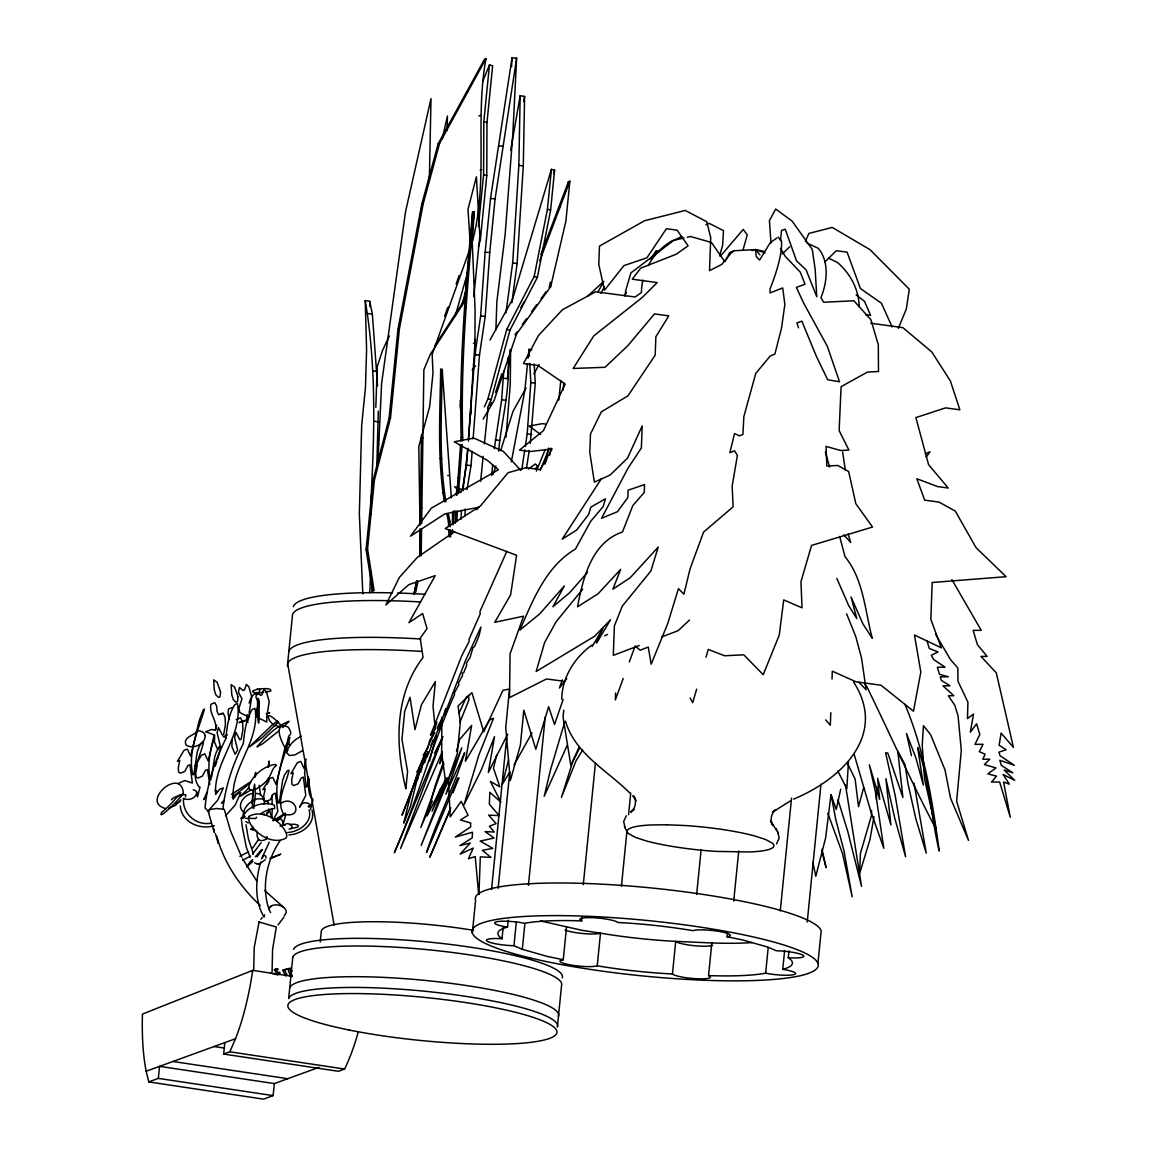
<?xml version="1.0" encoding="UTF-8"?>
<svg xmlns="http://www.w3.org/2000/svg" width="1157" height="1157" viewBox="0 0 1157 1157"><rect width="100%" height="100%" fill="white"/><g stroke="black" fill="none" stroke-linecap="round" stroke-linejoin="round"><path stroke-width="1.5" d="M370.804 514.475L370.818 507.359M478.405 226.555L483.597 174.649L483.8 121.673L489.469 64.908L492.651 65.775L486.981 122.541L486.779 175.517L480.343 239.947L478.405 246.759M441.873 717.181L441.656 753.005L446.125 785.516L457.246 753.742L460.327 722.272L458.027 706.045L471.897 692.667L483.756 731.817L502.948 690.295L509.514 689.066L505.754 727.536L510.309 780.613L520.39 745.122L523.817 710.152L535.807 749.244L548.635 706.681L554.536 724.499L563.155 699.392M468.44 441.135L474.934 343.441L475.093 310.278L472.244 241.827L474.168 211.919L472.635 211.818C465.635 286.734 459.083 362.098 461.137 437.404L460.848 440.918M510.613 349.457L510.266 384.384L505.999 437.201M214.233 829.193L214.204 832.302L208.086 810.956L205.035 808.063C207.031 783.925 214.971 760.294 225.817 738.73C227.018 727.015 228.45 714.795 234.77 704.599L237.474 703.528C242.999 736.156 213.322 762.477 215.65 794.382L219.555 789.392L223.33 787.888L217.603 800.369L208.086 810.956L209.113 811.852M232.022 739.858L231.935 746.771L235.088 754.19L237.648 750.112L234.596 737.501L235.999 732.381L239.774 739.8L241.133 739.265L242.912 729.648L242.594 722.214L240.613 717.817L236.115 719.611M419.745 556.3L420.121 529.559M420.208 524.208L421.481 434.945M421.191 555.722L421.582 528.98M421.654 523.644L423.852 369.85L430.259 354.447L465.23 300.545M452.228 533.276L452.3 529.704M452.401 524.338L452.647 511.842M505.985 312.838L512.667 262.885L518.857 165.321L520.158 95.742L524.598 96.407L523.282 165.986L517.107 263.55L511.857 302.801M429.334 179.668L431.011 98.591L405.485 211.991L381.593 383.603L378.006 461.759M447.123 130.437L447.426 116.033L442.321 138.71M444.389 501.748C437.158 458.071 440.079 413.382 440.672 369.3L442.205 369.401L451.346 498.031M445.922 501.849C438.691 458.172 441.598 413.483 442.205 369.401M615.567 693L615.336 699.898L623.218 678.45M375.837 407.293L377.225 366.74L382.519 350.426L389.388 335.935M495.905 329.745L496.859 301.717L505.146 234.524L512.869 133.402L516.615 58.154L512.03 57.85L490.51 198.512L485.145 252.212L480.632 316.078L474.905 354.794L468.513 438.532M478.926 894.419L480.329 856.86L490.915 857.38L482.339 850.352L492.781 848.356L480.184 841.11L494.039 838.001L485.087 831.594L494.256 832.042L489.411 826.243L496.078 823.625L488.63 815.121L499.202 815.642L489.353 804.231L489.801 792.299L500.909 802.148M830.798 712.669L830.336 725.208L825.679 719.943M832.028 679.058L832.317 671.176L855.992 681.806L880.969 685.219L913.48 711.208L920.813 672.015L914.478 635.034L941.306 647.804L930.835 619.284L932.18 582.492L1006.113 576.692L976.016 547.637L955.292 511.09L938.934 502.08L924.66 500.128L916.85 478.738L937.532 486.562L948.234 488.023L928.579 464.651L915.881 417.59L945.602 407.871L959.876 409.824L950.403 381.015L931.862 352.046L902.879 327.633L870.758 323.237M871.597 810.493L871.395 815.786L860.389 853.591L859.637 873.477L869.948 839.606L874.012 816.784M876.399 799.27L876.847 787.093M370.833 502.022C374.478 434.989 376.575 367.015 365.222 300.589L369.69 301.283L372.38 314.241L377.558 385.903M376.792 466.806L378.31 411.111M369.777 592.76L370.674 571.384M372.033 592.08L372.279 586.715M462.381 441.019L462.67 437.505C460.602 362.199 467.168 286.849 474.168 211.919M511.582 66.802L512.03 57.85M265.994 858.089L266.023 857.453A2.198 1.591 -86.1 0 0 265.43 855.876L264.1 855.471A2.82 2.039 -86.1 0 0 262.827 856.484L262.393 857.684M455.149 523.354L455.872 511.09M456.827 495.312L460.573 444.433M456.784 521.706L457.405 511.192M458.461 493.663L462.106 444.534M848.457 761.942L846.837 788.799L837.856 771.054M467.992 448.251L462.93 490.611M471.159 234.914L471.492 229.824M472.635 211.818L471.926 223.026L473.444 223.127M460.934 519.305L461.513 510.324M464.883 515.979L465.345 508.921M473.097 438.836L479.49 355.112L485.217 316.382L489.744 252.515L495.095 198.816L516.615 58.154M525.321 446.255L527.216 433.846L530.832 382.548L529.747 363.312M530.296 443.377L535.272 383.213L534.187 363.978M462.395 489.31L466.473 465.259L467.688 449.22M466.98 489.613L471.058 465.562L472.143 451.317M255.422 776.593L255.639 772.341L254.815 777.244M625.142 296.235L625.59 291.043L630.883 272.907L673.793 240.323L681.806 236.462M452.3 533.666L452.618 530.123M453.081 524.801L454.311 510.613M563.734 710.181L563.054 717.166L570.835 765.457L579.469 748.348M211.514 777.518L214.696 756.852L216.547 751.573L219.367 747.292L221.059 746.627L217.299 759.802M222.882 809.379C225.297 786.485 232.947 764.039 243.303 743.532C244.503 731.817 245.935 719.596 252.255 709.4L254.959 708.33C260.484 740.972 230.807 767.279 233.135 799.183L237.04 794.194L240.815 792.704L235.088 805.171L225.572 815.757M358.077 1032.608A109.973 32.107 -81.5 0 1 344.569 1069.025L338.451 1071.295L223.663 1054.07L224.805 1042.631M305.694 762.362L304.624 773.107L306.243 787.136L307.256 786.731L308.268 776.607M320.214 942.058L321.27 931.472A109.337 17.485 5.7 0 1 473.517 930.344M485.998 58.645L439.631 143.222L423.216 203.69L399.396 328.819L390.516 417.807L374.434 479.981L367.55 549.025L374.101 590.547L372.655 591.126L366.089 549.589L372.988 480.56L389.07 418.386L397.95 329.398L421.755 204.268L438.17 143.801L484.537 59.224L485.998 58.645C474.544 120.039 489.107 183.934 471.579 244.286M434.642 346.03L464.752 299.62L467.949 267.571M468.31 264.013L469.192 255.119M461.137 394.956L460.067 405.572L461.065 412.702M473.777 296.554L479.851 235.695L476.395 176.804L467.992 209.374L470.378 245.819M480.632 481.428L483.134 456.364M484.378 443.84L488.095 408.204M491.638 475.585L492.708 464.839M494.314 448.728L501.661 399.715L503.729 371.195M498.58 451.187C501.588 420.034 510.382 389.316 508.024 357.773M507.417 378.209L510.28 349.544M527.534 363.66L524.844 390.516L511.336 461.86M528.069 358.28L528.966 349.327L531.916 349.776M472.331 933.048L475.585 900.421A173.94 27.811 5.7 0 1 638.375 886.739A173.94 27.811 5.7 0 1 821.195 930.792L817.941 963.419M484.421 406.845L487.965 398.746L506.752 329.398L534.187 276.509L547.435 209.229L551.412 169.341L554.593 170.209L550.616 210.097L537.383 277.362L509.933 330.266L491.147 399.613L487.618 407.698M491.537 889.502L506.723 737.298M568.073 185.236L568.42 181.779L569.866 181.201L565.889 221.088L550.674 286.719L516.499 334.069L494.126 400.452L483.134 419.123M498.146 888.316L509.76 771.921M784.62 950.461L782.739 969.349A19.279 3.081 5.7 0 1 793.572 974.715A19.279 3.081 5.7 0 1 765.645 973.167A110.855 17.731 5.7 0 1 708.561 975.582A19.279 3.081 5.7 0 1 697.324 978.779A19.279 3.081 5.7 0 1 672.448 973.992A110.855 17.731 5.7 0 1 597.229 965.791A19.279 3.081 5.7 0 1 570.502 964.938A19.279 3.081 5.7 0 1 563.257 959.732L547.391 956.449L522.313 949.318L513.968 945.717A19.279 3.081 5.7 0 1 487.401 941.321A19.279 3.081 5.7 0 1 502.022 938.732L503.223 926.714M558.845 400.047L560.798 380.436M502.022 938.732A110.855 17.731 5.7 0 1 507.533 927.119L508.227 920.249M563.097 390.213L563.806 383.068M513.968 945.717L516.369 921.681M528.416 885.307L545.222 716.978M522.313 949.318L524.888 923.561M563.257 959.732L566.511 927.104M583.287 884.729L595.436 762.955M507.533 927.119A19.279 3.081 5.7 0 1 496.7 921.753A19.279 3.081 5.7 0 1 524.627 923.3A110.855 17.731 5.7 0 1 581.711 920.9L582.058 917.458M597.229 965.791L600.497 933.164L582.376 930.387L540.623 920.972M621.439 886.276L626.978 830.755M628.584 814.644L630.724 793.152M672.448 973.992L675.702 941.364L711.815 942.955A110.855 17.731 5.7 0 0 752.166 942.565M696.659 894.477L701.113 849.701M708.561 975.582L711.815 942.955M782.739 969.349A110.855 17.731 5.7 0 0 788.25 957.736A19.279 3.081 5.7 0 0 802.871 955.147A19.279 3.081 5.7 0 0 776.304 950.75L767.959 947.149L742.881 940.019L727.015 936.736L727.363 933.309M733.712 901.129L738.73 850.988M765.645 973.167L768.219 947.409M780.281 910.964L791.533 798.156M788.25 957.736L788.944 950.88M807.224 922.028L820.978 784.142M561.723 699.19C562.042 677.337 574.74 657.248 592.268 644.839M291.535 976.233L252.674 970.39L142.456 1014.067A140.315 40.958 -81.5 0 0 146.172 1071.223L148.805 1081.925L158.321 1078.382L159.565 1066.349L274.354 1083.574L318.999 1067.347M268.583 766.701L269.089 761.002L268.164 767.265M148.805 1081.925L263.594 1099.15L273.11 1095.607L274.354 1083.574M780.44 240.439L781.496 230.489L785.213 229.158L796.537 260.904L806.111 269.856L816.77 296.77L815.15 269.191L812.257 249.377L792.039 221.03L775.682 209.041L769.419 220.669L771.01 243.028M253.282 789.783L252.067 803.623L252.53 801.309M309.338 778.835C308.5 785.661 307.444 794.57 313.026 799.689L310.51 809.452M521.821 469.308L524.786 449.813M526.522 468.195L529.212 450.478M264.027 814.875L264.186 813.863M506.737 747.176L507.258 743.922M257.346 831.767L257.013 835.788L258.72 839.823A70.447 20.566 -81.5 0 0 266.631 838.724M510.685 150.352L520.158 95.742M523.673 101.686L524.598 96.407M549.777 455.106L551.007 448.106M263.868 804.289C265.951 798.894 261.265 793.312 255.74 793.369M456.032 494.69L457.637 485.911M458.273 482.397L458.91 478.882M470.422 415.652L471.376 410.388M416.78 580.597L414.322 592.514L415.768 591.936L417.879 581.725M253.773 808.512L255.335 794.237L254.656 784.084L252.747 793.109L252.428 807.919M840.705 789.204L836.236 809.481L831.001 794.685L825.606 838.03L815.786 876.254L812.807 862.312M272.069 971.547L272.589 949.405L276.335 927.032L259.067 921.97L254.222 947.511L253.701 970.434M306.171 759.122L304.074 768.45L300.733 761.393L297.349 762.738L290.826 773.7L293.198 772.76L291.665 780.122L292.027 784.475L293.791 785.516L298.188 783.781L301.312 777.923L303.336 777.128L305.781 795.351L299.663 807.21C301.991 799.14 312.665 804.303 310.278 806.111C308.76 804.896 306.938 806.791 309.353 807.181M548.606 448.077L545.106 462.583M196.907 792.01C196.444 798.475 188.519 801.049 183.298 798.373M241.278 818.115L243.201 816.278L245.038 816.365L243.65 818.23L241.278 818.115L242.189 826.315L246.325 847.358L250.143 857.236M550.414 282.12L549.213 287.298L550.674 286.719M413.787 594.481L416.997 581.016M496.671 755.087L493.475 768.248L499.824 786.832L490.38 781.394L500.099 800.557M508.502 760.12L502.297 784.301L509.499 772.428M429.507 761.147L436.059 736.083L431.026 745.325M456.494 751.269L459.633 739.497L471.651 725.425L465.36 761.292L489.527 720.03L493.547 718.208L478.868 755.015L464 804.809L481.182 770.172L494.516 736.72L488.312 772.514L507.706 734.117M214.175 734.897L208.159 760.93L204.818 753.872L201.434 755.217L194.911 766.18L197.283 765.24L195.75 772.601L196.097 776.954L197.876 777.996L202.273 776.246L205.382 770.403L207.421 769.593L209.75 784.533M215.462 730.067L216.764 725.251M863.672 787.657L858.523 806.675L855.11 779.066L847.691 763.779M743.141 249.522L747.263 234.871L743.242 229.419L720.421 256.16M260.759 861.951C255.451 879.812 254.28 900.536 264.056 917.125L264.577 914.797M455.323 315.673L467.934 271.418M461.412 306.33L466.748 287.601M442.451 753.699L439.515 763.692L442.249 759.122M719.582 255.813L722.604 245.515L723.487 230.633L709.096 223.301L705.886 224.848M696.673 689.124L692.71 702.675L690.122 697.96M706.001 657.19L708.272 649.41L724.571 655.759L743.792 654.819L763.215 674.705L779.268 635.048L783.723 599.919L802.018 607.815L800.962 581.667L811.563 545.41L872.537 527.057L855.847 503.743L848.631 471.492L837.784 465.476L826.807 466.011L826.055 446.4L840.662 450.507L848.905 450.116L839.129 430.592L841.096 386.655L867.519 372.048L878.496 371.513L878.322 344.916L870.903 319.722L853.895 300.777L823.697 302.252L820.935 297.711A59.267 38.919 -55.3 0 0 818.173 248.249L806.892 243.057M564.688 722.084L550.53 769.795L544.195 796.291L567.248 745.253M551.412 169.341L512.464 299.475L490.018 339.984M553.596 173.579L554.593 170.209M493.142 474.5L495.832 465.967M500.663 450.623L512.999 411.386L526.045 387.971M214.464 737.457C209.851 751.009 207.074 765.413 210.328 779.616L211.341 779.211M215.231 766.252L216.778 761.422M495.543 392.512L501.863 373.798M443.536 761.87L435.234 785.632L427.049 815.96L446.255 778.054M442.769 736.835L400.524 848.515L442.278 751.688M444.606 316.136L447.629 307.704L449.075 307.126M456.147 283.928L459.184 275.424M470.364 247.67L432.168 354.389L432.993 372.988L429.637 406.743L418.791 446.544L419.991 525.307M562.374 679.868L559.381 688.025L566.756 678.696M629.292 661.949L635.164 645.982L640.197 650.248L648.267 647.052L651.174 664.176L667.748 623.507L678.45 588.638L683.903 594.192L690.093 568.767L703.586 532.061L733.09 506.867L732.179 486.07L737.385 455.41L734.493 450.825L729.879 452.647L734.536 433.557L739.453 435.842L742.91 434.482L743.864 416.563L755.767 373.393L770.244 355.966L774.857 354.129L781.51 328.169L784.851 304.421L782.711 287.934L770.027 292.952L770.041 288.845A59.079 14.274 -66.5 0 0 781.423 240.844M443.926 763.822L420.815 827.457L432.313 801.006M540.811 254.685L568.42 181.779M524.338 301.456L520.896 307.588M539.697 260.875L569.866 181.201M440.759 788.322L432.082 811.202L445.763 781.004M261.612 858.913L269.234 842.282M427.844 751.616L417.851 776.709L410.475 806.429L403.807 823.162C410.822 792.024 419.774 760.916 434.772 732.598M544.846 464.188L546.842 459.184M459.835 722.532L469.004 699.768L468.339 695.241M447.513 777.996L421.177 845.42L461.802 747.812L445.893 794.165L464.608 752.759C454.282 786.818 437.462 818.606 426.514 852.55L458.056 777.88L452.734 792.747L459.04 777.996M536.4 471.044L545.265 449.393M540.261 470.248L549.141 448.598M482.773 81.192L489.469 64.908M898.309 328.386L906.321 309.006L909.286 289.221L869.992 249.637L832.23 227.423L808.902 233.425L805.373 241.336M252.674 970.39A109.973 32.107 -81.5 0 1 235.536 1038.726L229.795 1051.8L223.663 1054.07M450.536 809.191L429.768 857.236L450.724 807.832M458.953 713.16L466.676 696.659M207.031 792.126L203.748 799.675L205.339 797.592M273.009 820.197L277.81 811.361L275.366 793.138L273.341 793.933L270.217 799.791L265.821 801.526L264.056 800.485L263.695 796.132L265.242 788.77L262.87 789.71L269.379 778.748L272.763 777.403L276.104 784.46L284.723 748.781L288.86 737.906L289.886 737.501C283.827 758.761 272.907 780.512 278.287 803.146L279.3 802.741L282.641 780.382L284.492 775.118L287.326 770.822L289.019 770.157C286.517 784.07 274.802 801.049 284.203 815.005L285.461 815.468L282.944 825.23L280.008 826.199M506.838 551.325L479.895 611.634L480.227 613.89L468.975 639.503L469.221 641.209L461.817 655.643L430.505 735.331L436.941 722.431L432.024 736.763L429.854 739.974L427.714 748.333L423.173 755.261L425.834 753.583L416.968 772.225L419.89 768.711L402.029 815.193L416.939 778.198L417.287 780.454L419.499 772.37L420.786 772.225L422.883 763.273L424.749 762.622L426.716 755.073L427.005 757.025L430.274 749.36L433.108 740.075L433.441 742.331L441.786 718.656L438.633 729.836L445.922 708.446L444.346 715.156L465.49 660.589L480.936 627.007L479.258 635.063L474.732 646.286L472.909 647.848L470.017 657.595L466.372 663.149L466.69 665.289L463.682 672.767L462.294 673.114L462.626 675.37L458.519 682.89L458.808 684.828L454.296 693.086L454.513 694.59C431.315 746.063 417.127 801.063 394.363 852.723L442.668 736.604M654.139 255.711L656.337 250.809L659.533 251.662M579.411 746.612L573.38 759.556L561.405 797.462L576.085 760.655L582.651 750.098M596.303 642.323L602.811 628.569L592.182 646.561M434.453 753.265L441.829 739.048M284.622 825.346C287.486 819.908 297.335 829.179 289.033 829.048M185.409 796.913L185.944 794.888L182.416 794.353M267.18 784.113L267.918 782.682M437.115 728.057L440.224 721.982M725.02 261.67L729.792 252.428L733.263 251.069M266.529 814.89L268.207 811.664M531.989 732.931L513.997 765.008M268.916 908.867C272.474 899.972 292.287 907.522 284.26 915.679M597.721 292.403L603.78 281.382L587.525 296.308M600.902 293.271L604.373 286.965M533.869 373.928L539.075 364.556M624.722 295.339L626.458 292.331M258.59 839.331L252.428 848.356M261.135 842.672L252.486 854.256M489.932 405.688L491.768 402.578M596.665 643.046L610.563 619.704L594.698 636.191L536.168 671.494L544.643 642.482L556.141 621.699L582.709 589.159M208.086 810.956L210.603 809.423L216.446 808.483L224.27 809.394L230.503 830.842L241.784 857.279M279.965 840.85C266.674 860.519 261.135 886.754 269.089 909.532M535.561 468.672L537.484 465.953L535.344 464L528.59 468.961M517.121 331.77L515.053 334.648L516.499 334.069M522.299 324.596L526.449 318.869M531.613 311.696L536.79 304.508M540.941 298.781L546.118 291.607M283.957 917.139L278.07 924.862M601.293 478.868L562.157 539.234L576.75 529.964L588.667 514.402L590.793 507.142L605.458 498.841L603.216 506.535L590.663 521.33L575.419 549.083C546.003 566.38 532.842 600.237 519.956 630.015L539.726 613.89L564.356 585.948L552.916 606.76L569.765 592.601L587.582 572.238M926.077 457.174L930.026 451.78L925.238 453.848M649.959 259.298L656.337 250.809M626.327 815.685L623.666 821.528L625.113 827.79M776.521 843.959L779.182 838.131L777.721 831.854M472.172 369.994L475.44 365.814M260.817 919.265L262.133 917.617M180.825 799.82L175.502 805.286L168.835 808.251M257.042 856.816L262.451 849.455L261.149 850.178A19.452 1.331 -50.2 0 1 255.379 856.715M265.184 859.767L259.428 863.946M476.583 509.731L478.969 507.243L444.867 513.867L410.475 536.183L431.373 508.14L498.378 469.742L487.328 460.327L454.224 441.786L473.951 438.098L503.396 451.418L520.852 470.407M252.935 861.358L246.6 866.969L250.158 861.806A19.452 1.331 -50.2 0 0 252.588 859.637M824.955 261.858L836.28 250.707L847.069 252.125L860.418 288.512L881.446 303.25L892.105 326.939M782.233 254.019L789.725 246.745M689.5 620.051L678.132 630.681L661.92 636.856M224.212 800.21L221.421 802.987L222.592 802.944M269.639 907.493L271.374 906.119M282.713 727.522L289.062 721.303C276.292 726.133 265.705 736.532 257.013 746.872L262.885 743.647L279.083 730.689M178.077 783.622L184.643 780.556L192.38 783.014L189.936 764.791L187.911 765.587L184.787 771.444L180.391 773.194L178.626 772.138L178.265 767.785L179.798 760.424L177.426 761.364L183.949 750.401L187.333 749.071L190.674 756.128L199.279 720.435L203.43 709.559L204.442 709.169C198.382 730.414 187.477 752.166 192.843 774.8L193.855 774.409L197.211 752.05L199.062 746.771L201.882 742.49L203.574 741.811C201.072 755.738 189.358 772.717 198.773 786.673L200.016 787.122L197.5 796.898L196.14 790.969L193.248 789.739M249.117 787.758L240.266 796.32L250.505 790.231L256.174 789.045L261.713 785.299A36.503 19.09 -17.4 0 0 269.61 776.737L272.821 769.405A24.152 12.64 -17.4 0 1 276.451 765.225L274.831 764.473C263.087 766.368 251.402 776.289 248.365 787.874L250.65 790.188M276.725 821.615L285.562 813.038L273.095 820.805M278.663 974.613L277.073 974.093L274.354 969.624L276.292 969.87L274.354 969.624M280.254 973.977L278.663 973.456L275.945 969.002L277.882 969.233L275.945 969.002M231.472 794.411L250.953 781.553L245.544 786.919L232.08 796.942M631.071 811.751L634.137 809.437L630.782 812.04C635.526 808.324 637.001 801.194 633.747 796.03L636.119 800.89M776.81 238.038L770.2 242.739L759.599 260.079L756.244 256.492L755.535 249.594L734.333 250.722L731.123 253.065L721.823 264.375L709.516 270.68L710.731 237.575L706.739 221.696L685.219 210.444L644.637 220.712L599.471 246.079L598.791 264.461L604.489 290.205L623.912 265.618L646.937 257.794L666.403 228.724L677.105 230.185L688.082 245.834L676.223 254.236L640.732 268.149L632.214 279.184L657.19 282.597L642.482 297.277L593.758 335.877L573.178 368.476L605.039 367.275L627.644 345.856L654.486 313.923L668.76 315.875L655.86 336.759L655.195 355.156L627.947 395.853L601.322 411.878L590.46 434.106L589.795 452.488L594.351 482.107L610.144 475.035L627.513 458.143L642.178 425.892L641.368 447.961L627.875 468.411L601.553 518.307L617.534 511.64L627.832 497.553L628.106 490.192L644.536 484.595L644.261 492.405L632.865 505.508L622.452 532.018C591.502 542.416 582.94 578.399 577.531 606.774L597.967 593.888L620.687 569.345L612.863 589.202L630.131 577.791L658.232 547.059L650.856 571.052L622.292 606.123L614.381 625.937L613.311 655.368L639.243 645.49M171.438 799.733C172.61 797.043 189.43 791.518 180.55 796.103C186.523 791.836 155.805 823.538 161.734 812.272A19.452 2.936 -47.3 0 0 176.486 797.665L180.362 794.917M454.585 531.642L417.417 557.255L399.324 577.473L385.874 604.966L408.826 584.632L435.234 575.622L408.927 622.712L422.623 613.514L427.049 628.656L420.193 638.071L423.057 657.494C394.248 694.836 395.217 745.079 405.861 788.799L407.582 771.314L401.942 739.337L404.69 711.353L410.026 697.281L414.958 729.59L421.452 704.729L435.408 681.545L433.007 706.03L435.249 729.156M302.194 750.806L295.093 754.827L289.424 755.535L286.705 752.744L288.252 748.189A36.503 22.055 -9 0 1 295.744 739.554L301.196 736.026M248.61 851.812L239.832 856.296M250.462 856.079L242.796 860.172M180.593 801.121L175.98 803.623M790.26 801.006L772.5 812.171L775.855 809.582C771.112 813.299 769.636 820.429 772.89 825.577L770.519 820.732L778.473 833.387M253.282 800.485C247.396 803.537 242.594 809.914 243.274 816.799M275.077 819.503L280.269 818.361L282.482 820.834L282.944 825.23L285.114 824.854M793.572 799.125C840.488 779.832 888.214 735.288 853.519 681.921M281.122 803.204C294.804 794.15 304.117 817.753 285.2 814.571M604.648 635.873L607.57 634.383M253.383 827.269L250.519 829.323L256.145 830.697M271.721 858.046L280.804 854.155L269.87 858.494M466.43 92.256L467.876 91.678M478.882 115.975L480.329 115.411M438.17 143.801L439.631 143.222M480.198 170.224L481.659 169.66M421.755 204.268L423.216 203.69M558.73 207.349L560.176 206.77M464.752 299.62L466.213 299.041M397.95 329.398L399.396 328.819M389.07 418.386L390.516 417.807M421.423 438.532L422.883 437.953M372.988 480.56L374.434 479.981M420.439 508.169L421.886 507.605M366.089 549.589L367.55 549.025M232.253 707.477L228.522 708.952L228.088 713.319L229.462 719.553M220.915 714.375L221.927 713.97M227.481 734.883L223.171 736.59L226.425 737.79M146.172 1071.223L235.536 1038.726M287.211 975.337L284.362 969.653L291.275 967.975M285.62 975.973L282.771 970.275L289.698 968.597M254.366 799.863L257.765 798.764L264.331 799.039M252.645 793.543C244.373 794.194 235.623 805.735 243.693 812.142M752.064 250.548L755.535 249.594L763.475 251.286M257.49 689.196L252.805 690.888A46.468 6.364 -17.5 0 0 262.841 692.407M683.961 238.009L672.521 240.627A59.441 58.125 -55.2 0 0 648.253 265.589M687.229 237.257L690.498 236.505L711.41 242.464L724.369 261.063M287.355 832.519C299.229 831.984 312.636 822.323 309.136 809.886M288.946 834.891C301.37 834.342 315.861 824.203 312.043 810.305M214.291 825.722C199.944 830.148 181.577 822.309 180.261 806.01M278.88 972.487L279.951 972.328M290.942 828.224C302.122 827.848 299.894 823.336 290.147 824.435M254.612 862.891L257.693 864.033M257.216 864.062L259.906 863.917M211.167 823.162C196.574 826.011 182.387 814.036 183.5 798.995M498.551 145.941L503.136 146.245M490.51 198.512L495.095 198.816M470.595 229.636L472.128 229.737M470.725 241.726L472.244 241.827M485.145 252.212L489.744 252.515M464.593 307.4L466.126 307.502M480.632 316.078L485.217 316.382M473.401 343.34L474.934 343.441M474.905 354.794L479.49 355.112M460.255 400.496L461.788 400.611M439.544 419.572L441.077 419.673M461.137 437.404L462.67 437.505M440.108 458.562L441.641 458.664M466.473 465.259L471.058 465.562M447.701 475.484L449.22 475.585M457.868 477.783L459.401 477.899M442.596 492.998L444.129 493.099M446.833 513.78L448.395 521.417L449.928 521.518L450.16 526.681M266.775 812.821L268.467 812.561L268.786 809.018M865.61 314.733L870.643 315.398L864.467 301.283L856.108 294.833M563.314 681.155L546.523 678.957L509.514 697.628L510.063 653.821L523.571 616.175L494.733 622.321L510.642 594.828L516.586 555.259L445.228 528.532L480.473 505.927L508.01 472.736L525.828 467.688L540.218 469.583L552.106 448.945L530.282 451.534L519.493 450.116L543.385 430.679L565.137 384.052L537.889 365.438L523.514 363.544L538.482 335.487L562.389 309.772L595.638 291.81L635.193 297.002L641.412 292.547A59.441 58.125 -55.2 0 1 642.902 280.153M545.844 424.156L542.3 423.65L529.154 426.109L540.695 434.511M518.857 165.321L523.282 165.986M512.667 262.885L517.107 263.55M503.801 378.238L508.227 378.903M530.832 382.548L535.272 383.213M501.661 399.715L506.086 400.38M527.216 433.846L531.642 434.511M495.21 439.776L499.65 440.441M214.088 1046.535L224.675 1048.112M229.795 1051.8L344.569 1069.025M172.957 1061.49L287.746 1078.7M158.321 1078.382L273.11 1095.607M367.912 313.547L372.38 314.241M372.641 370.818L377.124 371.513M374.159 421.22L378.628 421.915M165.538 808.526C139.751 801.7 181.475 766.108 183.356 793.312M270.68 973.008L277.709 974.917M245.761 818.317L255.596 818.52A19.452 12.134 -23.9 0 1 256.695 817.247M483.8 121.673L486.981 122.541M483.597 174.649L486.779 175.517M547.435 209.229L550.616 210.097M534.187 276.509L537.383 277.362M506.752 329.398L509.933 330.266M487.965 398.746L491.147 399.613M284.362 969.653L285.273 969.928M282.771 970.275L283.696 970.564M765.037 252.862L755.535 249.594L759.932 254.829M262.755 798.619L264.013 799.082L263.507 799.834M217.502 791.923L215.086 790.115M463.017 489.946L454.643 486.808L461.079 492.607M259.587 922.505L258.633 921.984M828.484 258.098L837.581 262.581A59.441 52.832 33.7 0 1 859.217 306.952M245.891 821.615L248.307 823.017M292.331 971.085L289.698 969.161L292.403 976.407M283.436 907.146L264.534 890.427M260.296 905.555C240.106 886.869 223.807 862.63 216.648 835.99M629.943 793.138C607.136 770.2 575.289 754.219 565.455 721.115M858.783 682.211L866.159 689.789L861.531 658.087L855.775 636.552L846.62 613.89M843.901 534.924L850.728 542.459L848.095 533.97M632.677 795.799L635.251 799.097M778.14 237.098L781.423 240.83M864.858 684.409L867.07 687.056C890.037 734.29 911.47 782.277 935.868 828.846L924.559 779.138L922.216 745.021L923.445 725.714L930.604 734.637L945.009 769.926L950.548 798.2L968.496 840.416L956.622 801.194L961.308 750.459L958.083 716.038L954.843 705.351L948.364 695.762L953.773 695.733L942.998 685.841L949.984 685.812L941.35 680.388L940.265 676.831L948.393 676.787L939.513 674.343L937.358 667.213L945.067 667.17L933.612 659.504L931.313 655.296L938.038 651.955L929.302 648.47L926.988 640.833M266.428 800.485L268.149 802.596M256.608 880.781L242.536 858.812M780.527 248.408L785.285 256.406L800.311 272.199L805.026 284.275L796.363 287.384L803.869 303.524L827.298 346.218L839.534 381.781L827.674 379.756L816.307 356.168L801.859 321.169L796.913 322.948L798.561 327.836M935.579 634.21L950.36 659.418L957.808 667.979L957.996 681.328L967.917 702.169L967.483 718.555L973.529 714.057L970.333 732.207L976.609 723.834L979.849 734.536L974.932 744.356L983.06 744.313L979.314 751.631L985.142 754.234L982.77 759.238L989.799 759.194L984.376 764.575L995.931 767.915L987.861 773.888L996.495 776.101L991.506 782.06L999.634 782.002L1010.307 817.29L1003.553 781.987L1009.367 784.157L1003.047 774.438L1014.689 780.353L1004.131 770.012L1012.809 772.775L1001.326 765.341L999.807 760.294L1014.313 765.269L1000.01 755.695L998.925 752.137L1006.171 749.794L999.127 745.267L1001.109 733.075L1013.445 747.436L996.307 672.868L980.977 656.409L987.095 656.381L977.419 644.637L973.109 630.377L981.223 630.334L951.893 579.599M268.814 909.012L270.608 912.483M624.375 826.272L626.732 831.088M776.101 828.557L776.839 830.046M244.069 817.247L243.404 815.757C248.336 805.706 264.288 800.933 274.426 805.214L274.657 808.497A19.452 12.134 -23.9 0 0 260.773 813.747M253.369 853.765L248.451 839.042L245.993 824.767M836.815 578.384L848.819 605.863L856.802 618.561L851.06 596.998L862.934 623.927L872.277 638.288C864.959 611.055 863.628 579.353 845.044 556.748L839.649 536.443M904.933 704.382C924.645 750.922 932.441 801.309 939.224 851.075C930.908 816.842 929.794 781.062 917.703 747.697L923.344 785.111L915.867 757.806L906.495 733.48L911.485 755.796M288.107 969.783L290.812 977.043M827.819 813.197L842.542 853.692L852.203 896.863L843.974 850.8L835.744 819.474L831.203 794.931M838.03 799.877L847.734 831.406L861.531 886.378L845.507 785.01M215.289 833.445L218.297 843.251L217.574 839.852M825.375 452.054L829.67 467.081M260.6 795.076L259.24 785.357M821.615 850.612L826.112 867.634L821.962 849.064M854.228 754.61L870.975 811.91L883.818 848.283L875.502 792.314L869.341 764.849L879.71 799.415L877.57 778.328L890.89 824.825L885.886 778.69L894.679 817.927L905.598 856.802L895.243 795.842L885.582 752.686L887.853 753.135L902.894 797.535L897.832 751.356L905.02 764.56L907.912 783.318L915.809 818.635L926.236 853.143L914.016 783.101M448.366 513.882L449.928 521.518M334.127 925.065L287.645 663.554L292.547 614.454A169.515 27.103 5.7 0 1 420.685 601.958M842.658 452.054L845.319 470.219M268.323 778.357L268.786 781.669M478.694 894.404L475.223 856.614L468.426 858.725L473.227 848.095L460.153 854.112L470.263 843.019L459.936 845.637L472.258 837.87L472.461 832.245L455.337 837.032L470.581 827.024L470.725 823.046L460.486 819.98L468.05 815.266L461.195 801.338L450.203 816.885L448.352 777.822M440.672 369.3L441.395 380.103M528.966 349.327L529.356 356.313M450.304 530.108L450.608 536.993M448.395 521.417L448.627 526.58M448.786 530.007L449.09 536.891M362.821 593.946L359.335 514.113L361.664 425.631L365.467 387.421L366.595 349.978L365.222 300.589M474.891 339.42L475.484 355.488M369.69 301.283L369.85 306.576M420.049 528.836L420.454 555.288M727.015 936.736A19.279 3.081 5.7 0 0 719.77 931.53A19.279 3.081 5.7 0 0 693.043 930.676A110.855 17.731 5.7 0 0 617.824 922.476A19.279 3.081 5.7 0 0 592.948 917.703A19.279 3.081 5.7 0 0 581.711 920.9M712.669 945.399A19.279 3.081 5.7 0 1 693.144 945.573A19.279 3.081 5.7 0 1 675.702 941.364A110.855 17.731 5.7 0 1 600.497 933.164A19.279 3.081 5.7 0 1 583.475 933.583A19.279 3.081 5.7 0 1 565.108 930.054M249.117 703.167A24.601 7.521 -87.2 0 1 256.782 694.374A7.492 2.285 -87.2 0 0 258.893 692.392M247.048 714.607A24.601 7.521 -87.2 0 0 246.701 720.912A20.031 6.132 -87.2 0 0 248.133 722.33M259.428 693.159A32.02 9.791 -87.2 0 0 259.602 689.398A7.492 2.285 -87.2 0 1 259.472 690.223M258.662 700.535A32.02 9.791 -87.2 0 1 255.711 713.29M248.234 719.35A46.468 1.533 -16.2 0 0 239.065 722.575L242.203 721.809A58.515 1.938 -16.2 0 0 248.437 719.856M266.211 713.695A46.468 1.533 -16.2 0 1 269.697 712.64A58.515 1.938 -16.2 0 1 267.007 713.667M271.852 817.58A126.113 36.822 -81.5 0 1 269.494 810.059M268.034 803.696A126.113 36.822 -81.5 0 1 267.6 801.468M271.895 795.409A78.213 22.836 -81.5 0 1 272.184 803.348M272.17 808.917A78.213 22.836 -81.5 0 1 271.852 817.594M287.674 750.43A6.566 2.097 51.2 0 1 283.754 745.412A34.32 10.963 51.2 0 1 288.18 727.117A9.892 3.167 51.2 0 1 290.161 734.695A30.501 9.748 51.2 0 0 289.669 745.571M266.877 836.554A8.938 2.618 -81.5 0 1 266.631 838.782M279.459 727.377A30.501 4.006 51.2 0 0 275.337 725.728A9.892 1.302 51.2 0 1 274.759 725.714M257.042 689.283A58.515 8.027 -17.5 0 1 270.724 691.091A46.468 6.364 -17.5 0 1 265.257 692.06M273.544 724.817A9.892 1.302 51.2 0 1 269.812 720.97A34.32 4.512 51.2 0 1 281.874 726.177M287.616 666.389A169.515 27.103 5.7 0 1 421.35 651.377M293.343 606.586A169.515 27.103 5.7 0 1 392.382 592.876M397.675 593.02A169.515 27.103 5.7 0 1 425.183 594.293M288.874 651.275A169.515 27.103 5.7 0 1 420.729 638.997M293.56 949.449A135.224 21.621 5.7 0 1 435.234 942.709A135.224 21.621 5.7 0 1 562.302 977.94M289.727 987.803A135.224 21.621 5.7 0 1 431.402 981.064A135.224 21.621 5.7 0 1 558.469 1016.294M214.537 735.057L214.45 741.97L217.603 749.374L220.177 745.31L217.111 732.699L218.514 727.579L222.289 734.999L223.648 734.464L225.427 724.846L225.109 717.412L223.127 713.016L218.63 714.795L217.082 711.367L216.663 706.117L214.768 702.675L211.037 704.15C208.549 713.464 217.776 720.941 215.52 730.226L211.442 729.503L205.686 731.788L214.537 735.057M249.362 711.801L249.29 717.268L239.759 712.51L238.993 707.983L242.001 698.77L238.429 692.378L239.427 687.475L243.1 690.541L244.46 689.991L246.383 684.423L248.871 686.824L251.705 696.847L249.362 711.801M266.848 716.617L266.775 722.069L257.244 717.326L256.478 712.799L259.486 703.572L255.914 697.194L256.912 692.276L260.585 695.343L261.945 694.807L263.868 689.239L266.356 691.626L269.191 701.648L266.848 716.617M205.295 735.852C204.847 744.385 192.988 749.664 186.031 745.079L185.322 742.331A36.503 13.494 3.2 0 1 188.562 737.067L194.94 733.321A24.152 8.923 3.2 0 0 196.762 730.805C200.248 730.429 204.775 731.875 205.295 735.852M220.524 691.785L220.032 696.789L218.471 697.396L215.723 694.677L214.276 689.76L213.669 679.853L217.126 682.326L220.524 691.785M238.009 696.601L237.518 701.59L235.956 702.212L233.208 699.479L231.762 694.562L231.154 684.655L234.611 687.128L238.009 696.601M292.793 957.114L288.657 998.549A135.224 21.621 5.7 0 1 430.332 991.809A135.224 21.621 5.7 0 1 557.399 1027.04L561.535 985.619A135.224 21.621 5.7 0 0 434.468 950.389A135.224 21.621 5.7 0 0 292.793 957.114M257.895 700.911L257.736 701.721L257.519 698.481A32.02 1.316 -89.5 0 0 258.691 722.937A20.031 0.824 -89.5 0 0 259.182 718.425A24.601 1.012 -89.5 0 0 257.895 700.911M249.088 816.379L248.379 818.91C252.183 832.939 272.878 845.868 286.184 837.957L286.907 835.426C283.103 821.398 262.408 808.468 249.088 816.379M278.461 721.997L262.798 737.125L249.145 747.06L272.922 724.296L277.405 721.1L278.461 721.997M667.039 824.782L651.304 824.955A71.344 11.411 5.7 0 0 628.873 833.835L635.338 837.335L646.228 840.922A74.974 11.989 5.7 0 0 716.053 851.393L749.823 851.986A71.344 11.411 5.7 0 0 772.24 843.091L765.789 839.592L754.885 836.005A74.974 11.989 5.7 0 0 685.06 825.534L667.039 824.782M530.036 957.909A173.94 27.811 5.7 0 0 814.644 970.376A173.94 27.811 5.7 0 0 590.721 916.416A173.94 27.811 5.7 0 0 530.036 957.909M348.893 1029.976A135.224 21.621 5.7 0 0 556.777 1033.172A135.224 21.621 5.7 0 0 361.562 993.632A135.224 21.621 5.7 0 0 348.893 1029.976"/></g></svg>
